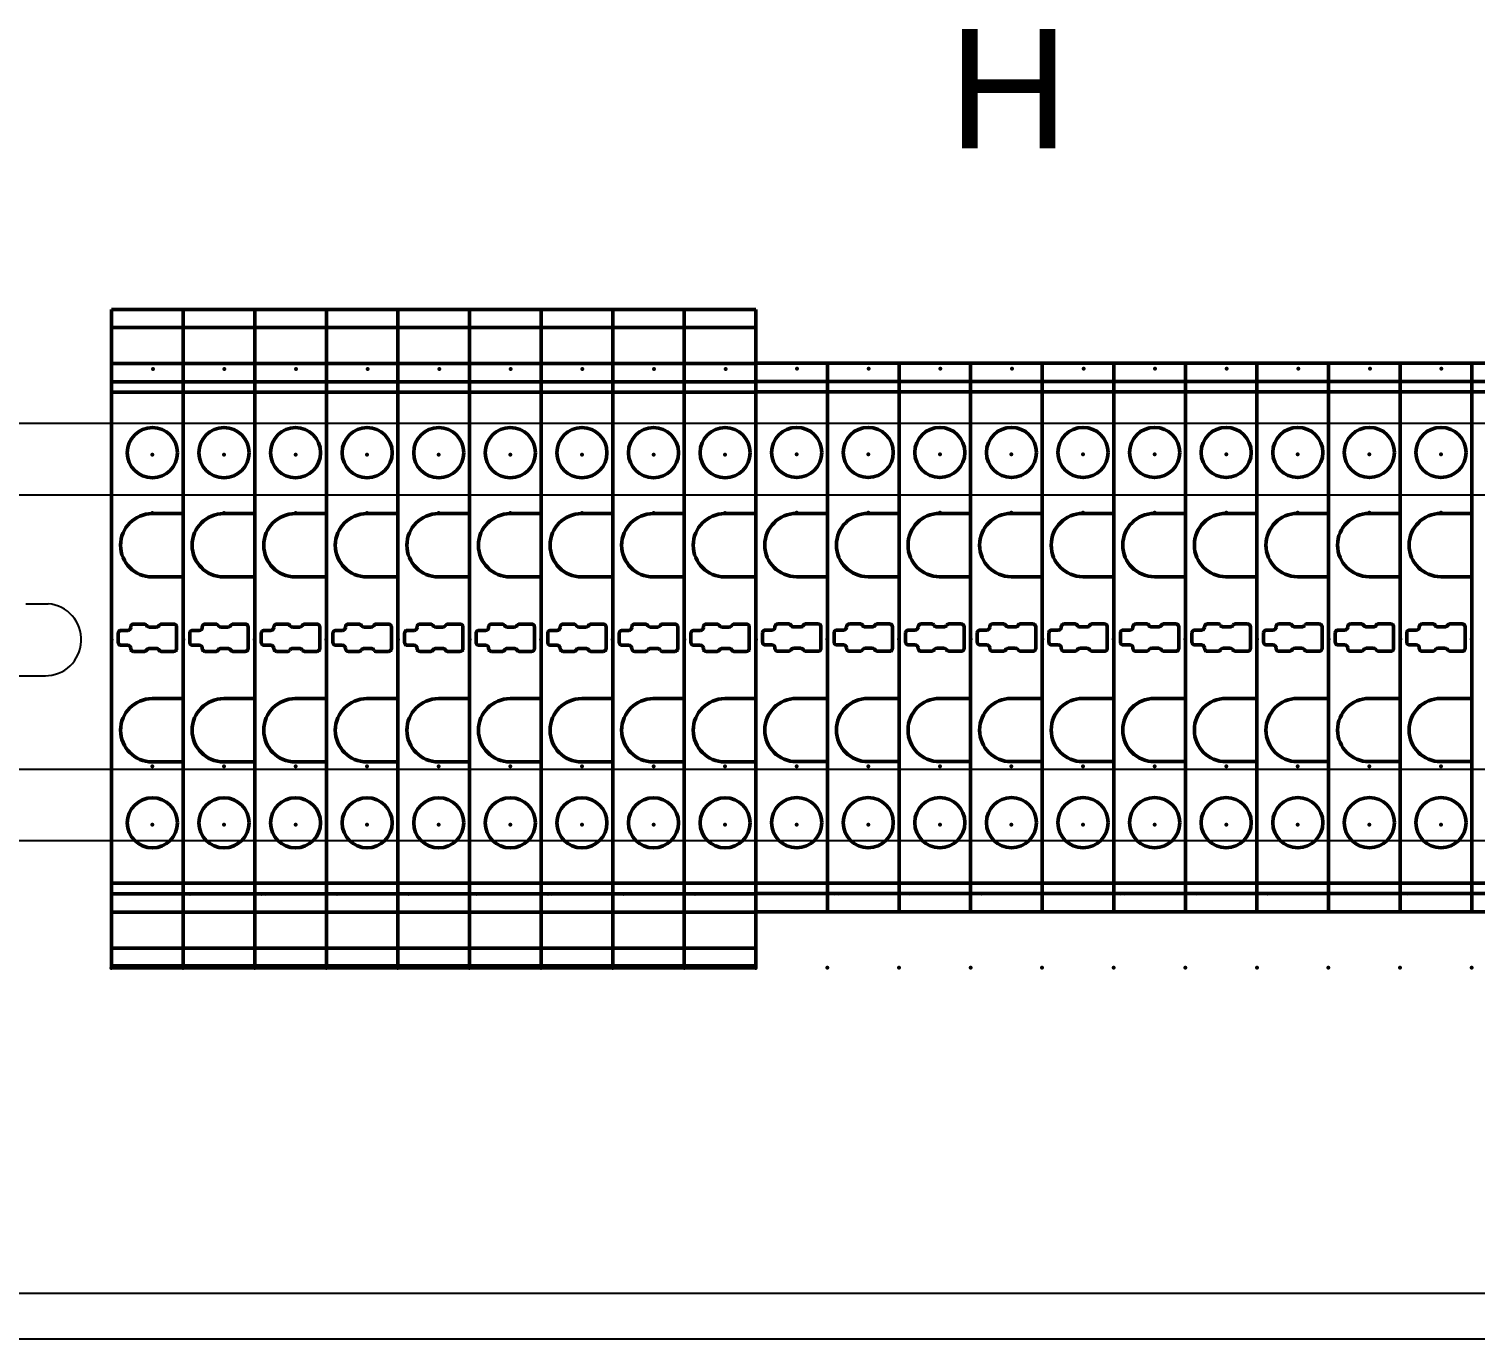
# Model space of a CAD drawing. Header units: millimetres. Extents: x -72 to 2978, y -1067 to 2817.
# Drawn here: x 50.2 to 171.4, y 2415.7 to 2525.5 of the extents above; entities that cross this region are included whole.
import ezdxf

# ---------------------------------------------------------------- set-up
doc = ezdxf.new("R2010")
doc.units = ezdxf.units.MM
doc.linetypes.add('Dashed', pattern=[2, 1, -1])
for name, color, linetype, lineweight in [('2d ConnectionPoints', 7, 'Continuous', 50), ('AM_0', 7, 'Continuous', 50), ('AM_4', 3, 'Continuous', 25), ('AM_9', 6, 'Dashed', 25)]:
    doc.layers.add(name, color=color, linetype=linetype, lineweight=lineweight)
doc.styles.get("Standard").update_dxf_attribs({"font": 'arial.ttf'})

msp = doc.modelspace()

# ---------------------------------------------------------------- linework, layer by layer
at = {"color": 6, "linetype": 'ByBlock'}
for p, q in [((45.65, 2492.45), (283.6, 2492.45)), ((45.65, 2486.45), (283.64, 2486.45)), ((49.92, 2477.32), (51.79, 2477.32)), ((48.53, 2471.29), (51.58, 2471.29)), ((45.65, 2463.45), (283.64, 2463.45)), ((283.64, 2457.45), (45.65, 2457.45))]:
    msp.add_line(p, q, dxfattribs=at)
at = {"color": 30, "true_color": 0xf8991e}
msp.add_line((285.35, 2419.51), (-2.08, 2419.51), dxfattribs=at)
msp.add_line((292.63, 2415.7), (-16.36, 2415.7))
at = {"color": 6, "linetype": 'ByBlock'}
msp.add_arc((51.55, 2474.31), 3.02, 269.4277, 85.4019, dxfattribs=at)
at = {"layer": '2d ConnectionPoints'}
for p in [(60.57, 2497), (60.57, 2497), (66.57, 2497), (66.57, 2497), (72.57, 2497), (72.57, 2497), (78.57, 2497), (78.57, 2497), (90.57, 2497), (90.57, 2497), (96.57, 2497), (96.57, 2497), (102.57, 2497), (102.57, 2497), (114.57, 2497.03), (114.57, 2497.03), (120.57, 2497.03), (120.57, 2497.03), (126.57, 2497.03), (126.57, 2497.03), (132.57, 2497.03), (132.57, 2497.03), (138.57, 2497.03), (138.57, 2497.03), (144.57, 2497.03), (144.57, 2497.03), (150.57, 2497.03), (150.57, 2497.03), (156.57, 2497.03), (156.57, 2497.03), (162.57, 2497.03), (162.57, 2497.03), (168.57, 2497.03), (168.57, 2497.03), (60.53, 2489.82), (60.53, 2489.82), (66.53, 2489.82), (66.53, 2489.82), (72.53, 2489.82), (72.53, 2489.82), (78.53, 2489.82), (78.53, 2489.82), (90.53, 2489.82), (90.53, 2489.82), (96.53, 2489.82), (96.53, 2489.82), (102.53, 2489.82), (102.53, 2489.82), (114.53, 2489.84), (114.53, 2489.84), (120.53, 2489.84), (120.53, 2489.84), (126.53, 2489.84), (126.53, 2489.84), (132.53, 2489.84), (132.53, 2489.84), (138.53, 2489.84), (138.53, 2489.84), (144.53, 2489.84), (144.53, 2489.84), (150.53, 2489.84), (150.53, 2489.84), (156.53, 2489.84), (156.53, 2489.84), (162.53, 2489.84), (162.53, 2489.84), (168.53, 2489.84), (168.53, 2489.84), (60.53, 2484.93), (66.53, 2484.93), (72.53, 2484.93), (78.53, 2484.93), (90.53, 2484.93), (96.53, 2484.93), (102.53, 2484.93), (114.53, 2484.95), (120.53, 2484.95), (126.53, 2484.95), (132.53, 2484.95), (138.53, 2484.95), (144.53, 2484.95), (150.53, 2484.95), (156.53, 2484.95), (162.53, 2484.95), (168.53, 2484.95), (57.11, 2474.31), (57.11, 2474.31), (63.11, 2474.33), (63.11, 2474.33), (63.11, 2474.31), (63.11, 2474.31), (69.11, 2474.33), (69.11, 2474.33), (69.11, 2474.31), (69.11, 2474.31), (75.11, 2474.33), (75.11, 2474.33), (75.11, 2474.31), (75.11, 2474.31), (87.11, 2474.31), (87.11, 2474.31), (93.11, 2474.33), (93.11, 2474.33), (93.11, 2474.31), (93.11, 2474.31), (93.11, 2474.31), (93.11, 2474.31), (99.11, 2474.33), (99.11, 2474.33), (99.11, 2474.31), (99.11, 2474.31), (99.11, 2474.31), (99.11, 2474.31), (111.11, 2474.33), (111.11, 2474.33), (117.11, 2474.36), (117.11, 2474.36), (117.11, 2474.33), (117.11, 2474.33), (123.11, 2474.36), (123.11, 2474.36), (123.11, 2474.33), (123.11, 2474.33), (129.11, 2474.36), (129.11, 2474.36), (129.11, 2474.33), (129.11, 2474.33), (135.11, 2474.36), (135.11, 2474.36), (135.11, 2474.33), (135.11, 2474.33), (141.11, 2474.36), (141.11, 2474.36), (141.11, 2474.33), (141.11, 2474.33), (147.11, 2474.36), (147.11, 2474.36), (147.11, 2474.33), (147.11, 2474.33), (153.11, 2474.36), (153.11, 2474.36), (153.11, 2474.33), (153.11, 2474.33), (159.11, 2474.36), (159.11, 2474.36), (159.11, 2474.33), (159.11, 2474.33), (165.11, 2474.36), (165.11, 2474.36), (165.11, 2474.33), (165.11, 2474.33), (171.11, 2474.36), (171.11, 2474.36), (171.11, 2474.33), (171.11, 2474.33), (60.53, 2463.69), (66.53, 2463.69), (72.53, 2463.69), (78.53, 2463.69), (90.53, 2463.69), (96.53, 2463.69), (102.53, 2463.69), (114.53, 2463.71), (120.53, 2463.71), (126.53, 2463.71), (132.53, 2463.71), (138.53, 2463.71), (144.53, 2463.71), (150.53, 2463.71), (156.53, 2463.71), (162.53, 2463.71), (168.53, 2463.71), (60.53, 2458.8), (60.53, 2458.8), (66.53, 2458.8), (66.53, 2458.8), (72.53, 2458.8), (72.53, 2458.8), (78.53, 2458.8), (78.53, 2458.8), (90.53, 2458.8), (90.53, 2458.8), (96.53, 2458.8), (96.53, 2458.8), (102.53, 2458.8), (102.53, 2458.8), (114.53, 2458.82), (114.53, 2458.82), (120.53, 2458.82), (120.53, 2458.82), (126.53, 2458.82), (126.53, 2458.82), (132.53, 2458.82), (132.53, 2458.82), (138.53, 2458.82), (138.53, 2458.82), (144.53, 2458.82), (144.53, 2458.82), (150.53, 2458.82), (150.53, 2458.82), (156.53, 2458.82), (156.53, 2458.82), (162.53, 2458.82), (162.53, 2458.82), (168.53, 2458.82), (168.53, 2458.82), (57.1, 2446.81), (63.1, 2446.81), (69.1, 2446.81), (75.1, 2446.81), (87.1, 2446.81), (93.1, 2446.81), (93.1, 2446.81), (99.1, 2446.81), (99.1, 2446.81), (111.1, 2446.83), (117.1, 2446.83), (123.1, 2446.83), (129.1, 2446.83), (135.1, 2446.83), (141.1, 2446.83), (147.1, 2446.83), (153.1, 2446.83), (159.1, 2446.83), (165.1, 2446.83), (171.1, 2446.83)]:
    msp.add_point(p, dxfattribs=at)
at = {"layer": '2d ConnectionPoints', "color": 3}
for p in [(84.57, 2497), (84.57, 2497), (108.57, 2497), (108.57, 2497), (84.53, 2489.82), (84.53, 2489.82), (108.53, 2489.82), (108.53, 2489.82), (84.53, 2484.93), (108.53, 2484.93), (81.11, 2474.33), (81.11, 2474.33), (81.11, 2474.33), (81.11, 2474.33), (81.11, 2474.31), (81.11, 2474.31), (87.11, 2474.33), (87.11, 2474.33), (105.11, 2474.33), (105.11, 2474.33), (105.11, 2474.31), (105.11, 2474.31), (105.11, 2474.31), (105.11, 2474.31), (111.11, 2474.33), (111.11, 2474.33), (111.11, 2474.31), (111.11, 2474.31), (84.53, 2463.69), (108.53, 2463.69), (84.53, 2458.8), (84.53, 2458.8), (108.53, 2458.8), (108.53, 2458.8), (81.1, 2446.81), (105.1, 2446.81), (105.1, 2446.81), (111.1, 2446.81)]:
    msp.add_point(p, dxfattribs=at)
at = {"layer": 'AM_0'}
for p, q in [((57.11, 2501.97), (63.11, 2501.97)), ((57.11, 2501.97), (57.11, 2446.81)), ((63.11, 2501.97), (63.11, 2446.81)), ((63.11, 2501.97), (69.11, 2501.97)), ((63.11, 2501.97), (63.11, 2446.81)), ((69.11, 2501.97), (69.11, 2446.81)), ((69.11, 2501.97), (75.11, 2501.97)), ((69.11, 2501.97), (69.11, 2446.81)), ((75.11, 2501.97), (75.11, 2446.81)), ((75.11, 2501.97), (81.11, 2501.97)), ((75.11, 2501.97), (75.11, 2446.81)), ((87.11, 2501.97), (93.11, 2501.97)), ((87.11, 2501.97), (87.11, 2446.81)), ((93.11, 2501.97), (93.11, 2446.81)), ((93.11, 2501.97), (93.11, 2446.81)), ((93.11, 2501.97), (99.11, 2501.97)), ((93.11, 2501.97), (93.11, 2446.81)), ((99.11, 2501.97), (99.11, 2446.81)), ((99.11, 2501.97), (99.11, 2446.81)), ((99.11, 2501.97), (105.11, 2501.97)), ((99.11, 2501.97), (99.11, 2446.81)), ((63.11, 2500.47), (57.11, 2500.47)), ((69.11, 2500.47), (63.11, 2500.47)), ((75.11, 2500.47), (69.11, 2500.47)), ((81.11, 2500.47), (75.11, 2500.47)), ((93.11, 2500.47), (87.11, 2500.47)), ((99.11, 2500.47), (93.11, 2500.47)), ((105.11, 2500.47), (99.11, 2500.47)), ((63.11, 2497.46), (57.11, 2497.46)), ((69.11, 2497.46), (63.11, 2497.46)), ((75.11, 2497.46), (69.11, 2497.46)), ((81.11, 2497.46), (75.11, 2497.46)), ((93.11, 2497.46), (87.11, 2497.46)), ((99.11, 2497.46), (93.11, 2497.46)), ((105.11, 2497.46), (99.11, 2497.46)), ((117.11, 2497.49), (111.11, 2497.49)), ((111.11, 2497.49), (111.11, 2451.5)), ((117.11, 2497.49), (117.11, 2451.5)), ((123.11, 2497.49), (117.11, 2497.49)), ((117.11, 2497.49), (117.11, 2451.5)), ((123.11, 2497.49), (123.11, 2451.5)), ((129.11, 2497.49), (123.11, 2497.49)), ((123.11, 2497.49), (123.11, 2451.5)), ((129.11, 2497.49), (129.11, 2451.5)), ((135.11, 2497.49), (129.11, 2497.49)), ((129.11, 2497.49), (129.11, 2451.5)), ((135.11, 2497.49), (135.11, 2451.5)), ((141.11, 2497.49), (135.11, 2497.49)), ((135.11, 2497.49), (135.11, 2451.5)), ((141.11, 2497.49), (141.11, 2451.5)), ((147.11, 2497.49), (141.11, 2497.49)), ((141.11, 2497.49), (141.11, 2451.5)), ((147.11, 2497.49), (147.11, 2451.5)), ((153.11, 2497.49), (147.11, 2497.49)), ((147.11, 2497.49), (147.11, 2451.5)), ((153.11, 2497.49), (153.11, 2451.5)), ((159.11, 2497.49), (153.11, 2497.49)), ((153.11, 2497.49), (153.11, 2451.5)), ((159.11, 2497.49), (159.11, 2451.5)), ((165.11, 2497.49), (159.11, 2497.49)), ((159.11, 2497.49), (159.11, 2451.5)), ((165.11, 2497.49), (165.11, 2451.5)), ((171.11, 2497.49), (165.11, 2497.49)), ((165.11, 2497.49), (165.11, 2451.5)), ((171.11, 2497.49), (171.11, 2451.5)), ((177.11, 2497.49), (171.11, 2497.49)), ((171.11, 2497.49), (171.11, 2451.5)), ((63.11, 2495.92), (57.11, 2495.92)), ((69.11, 2495.92), (63.11, 2495.92)), ((75.11, 2495.92), (69.11, 2495.92)), ((81.11, 2495.92), (75.11, 2495.92)), ((93.11, 2495.92), (87.11, 2495.92)), ((99.11, 2495.92), (93.11, 2495.92)), ((105.11, 2495.92), (99.11, 2495.92)), ((117.11, 2495.95), (111.11, 2495.95)), ((123.11, 2495.95), (117.11, 2495.95)), ((129.11, 2495.95), (123.11, 2495.95)), ((135.11, 2495.95), (129.11, 2495.95)), ((141.11, 2495.95), (135.11, 2495.95)), ((147.11, 2495.95), (141.11, 2495.95)), ((153.11, 2495.95), (147.11, 2495.95)), ((159.11, 2495.95), (153.11, 2495.95)), ((165.11, 2495.95), (159.11, 2495.95)), ((171.11, 2495.95), (165.11, 2495.95)), ((177.11, 2495.95), (171.11, 2495.95)), ((63.11, 2495.04), (57.11, 2495.04)), ((69.11, 2495.04), (63.11, 2495.04)), ((75.11, 2495.04), (69.11, 2495.04)), ((81.11, 2495.04), (75.11, 2495.04)), ((93.11, 2495.04), (87.11, 2495.04)), ((99.11, 2495.04), (93.11, 2495.04)), ((105.11, 2495.04), (99.11, 2495.04)), ((117.11, 2495.07), (111.11, 2495.07)), ((123.11, 2495.07), (117.11, 2495.07)), ((129.11, 2495.07), (123.11, 2495.07)), ((135.11, 2495.07), (129.11, 2495.07)), ((141.11, 2495.07), (135.11, 2495.07)), ((147.11, 2495.07), (141.11, 2495.07)), ((153.11, 2495.07), (147.11, 2495.07)), ((159.11, 2495.07), (153.11, 2495.07)), ((165.11, 2495.07), (159.11, 2495.07)), ((171.11, 2495.07), (165.11, 2495.07)), ((177.11, 2495.07), (171.11, 2495.07)), ((63.11, 2484.87), (60.51, 2484.87)), ((69.11, 2484.87), (66.51, 2484.87)), ((75.11, 2484.87), (72.51, 2484.87)), ((81.11, 2484.87), (78.51, 2484.87)), ((93.11, 2484.87), (90.51, 2484.87)), ((99.11, 2484.87), (96.51, 2484.87)), ((105.11, 2484.87), (102.51, 2484.87)), ((117.11, 2484.89), (114.51, 2484.89)), ((123.11, 2484.89), (120.51, 2484.89)), ((129.11, 2484.89), (126.51, 2484.89)), ((135.11, 2484.89), (132.51, 2484.89)), ((141.11, 2484.89), (138.51, 2484.89)), ((147.11, 2484.89), (144.51, 2484.89)), ((153.11, 2484.89), (150.51, 2484.89)), ((159.11, 2484.89), (156.51, 2484.89)), ((165.11, 2484.89), (162.51, 2484.89)), ((171.11, 2484.89), (168.51, 2484.89)), ((63.11, 2479.57), (60.51, 2479.57)), ((69.11, 2479.57), (66.51, 2479.57)), ((75.11, 2479.57), (72.51, 2479.57)), ((81.11, 2479.57), (78.51, 2479.57)), ((93.11, 2479.57), (90.51, 2479.57)), ((99.11, 2479.57), (96.51, 2479.57)), ((105.11, 2479.57), (102.51, 2479.57)), ((117.11, 2479.59), (114.51, 2479.59)), ((123.11, 2479.59), (120.51, 2479.59)), ((129.11, 2479.59), (126.51, 2479.59)), ((135.11, 2479.59), (132.51, 2479.59)), ((141.11, 2479.59), (138.51, 2479.59)), ((147.11, 2479.59), (144.51, 2479.59)), ((153.11, 2479.59), (150.51, 2479.59)), ((159.11, 2479.59), (156.51, 2479.59)), ((165.11, 2479.59), (162.51, 2479.59)), ((171.11, 2479.59), (168.51, 2479.59)), ((58.46, 2475.09), (57.91, 2475.09)), ((58.71, 2475.37), (58.71, 2475.34)), ((59.83, 2475.62), (58.96, 2475.62)), ((60.88, 2475.37), (60.26, 2475.37)), ((62.31, 2475.62), (61.31, 2475.62)), ((62.56, 2473.57), (62.56, 2475.37)), ((64.46, 2475.09), (63.91, 2475.09)), ((64.71, 2475.37), (64.71, 2475.34)), ((65.83, 2475.62), (64.96, 2475.62)), ((66.88, 2475.37), (66.26, 2475.37)), ((68.31, 2475.62), (67.31, 2475.62)), ((68.56, 2473.57), (68.56, 2475.37)), ((70.46, 2475.09), (69.91, 2475.09)), ((70.71, 2475.37), (70.71, 2475.34)), ((71.83, 2475.62), (70.96, 2475.62)), ((72.88, 2475.37), (72.26, 2475.37)), ((74.31, 2475.62), (73.31, 2475.62)), ((74.56, 2473.57), (74.56, 2475.37)), ((76.46, 2475.09), (75.91, 2475.09)), ((76.71, 2475.37), (76.71, 2475.34)), ((77.83, 2475.62), (76.96, 2475.62)), ((78.88, 2475.37), (78.26, 2475.37)), ((80.31, 2475.62), (79.31, 2475.62)), ((80.56, 2473.57), (80.56, 2475.37)), ((80.56, 2473.57), (80.56, 2475.37)), ((88.46, 2475.09), (87.91, 2475.09)), ((88.71, 2475.37), (88.71, 2475.34)), ((89.83, 2475.62), (88.96, 2475.62)), ((90.88, 2475.37), (90.26, 2475.37)), ((92.31, 2475.62), (91.31, 2475.62)), ((92.56, 2473.57), (92.56, 2475.37)), ((94.46, 2475.09), (93.91, 2475.09)), ((94.71, 2475.37), (94.71, 2475.34)), ((95.83, 2475.62), (94.96, 2475.62)), ((96.88, 2475.37), (96.26, 2475.37)), ((98.31, 2475.62), (97.31, 2475.62)), ((98.56, 2473.57), (98.56, 2475.37)), ((100.46, 2475.09), (99.91, 2475.09)), ((100.71, 2475.37), (100.71, 2475.34)), ((101.83, 2475.62), (100.96, 2475.62)), ((102.88, 2475.37), (102.26, 2475.37)), ((104.31, 2475.62), (103.31, 2475.62)), ((104.56, 2473.57), (104.56, 2475.37)), ((112.46, 2475.12), (111.91, 2475.12)), ((112.71, 2475.39), (112.71, 2475.37)), ((113.83, 2475.64), (112.96, 2475.64)), ((114.88, 2475.39), (114.26, 2475.39)), ((116.31, 2475.64), (115.31, 2475.64)), ((116.56, 2473.59), (116.56, 2475.39)), ((118.46, 2475.12), (117.91, 2475.12)), ((118.71, 2475.39), (118.71, 2475.37)), ((119.83, 2475.64), (118.96, 2475.64)), ((120.88, 2475.39), (120.26, 2475.39)), ((122.31, 2475.64), (121.31, 2475.64)), ((122.56, 2473.59), (122.56, 2475.39)), ((124.46, 2475.12), (123.91, 2475.12)), ((124.71, 2475.39), (124.71, 2475.37)), ((125.83, 2475.64), (124.96, 2475.64)), ((126.88, 2475.39), (126.26, 2475.39)), ((128.31, 2475.64), (127.31, 2475.64)), ((128.56, 2473.59), (128.56, 2475.39)), ((130.46, 2475.12), (129.91, 2475.12)), ((130.71, 2475.39), (130.71, 2475.37)), ((131.83, 2475.64), (130.96, 2475.64)), ((132.88, 2475.39), (132.26, 2475.39)), ((134.31, 2475.64), (133.31, 2475.64)), ((134.56, 2473.59), (134.56, 2475.39)), ((136.46, 2475.12), (135.91, 2475.12)), ((136.71, 2475.39), (136.71, 2475.37)), ((137.83, 2475.64), (136.96, 2475.64)), ((138.88, 2475.39), (138.26, 2475.39)), ((140.31, 2475.64), (139.31, 2475.64)), ((140.56, 2473.59), (140.56, 2475.39)), ((142.46, 2475.12), (141.91, 2475.12)), ((142.71, 2475.39), (142.71, 2475.37)), ((143.83, 2475.64), (142.96, 2475.64)), ((144.88, 2475.39), (144.26, 2475.39)), ((146.31, 2475.64), (145.31, 2475.64)), ((146.56, 2473.59), (146.56, 2475.39)), ((148.46, 2475.12), (147.91, 2475.12)), ((148.71, 2475.39), (148.71, 2475.37)), ((149.83, 2475.64), (148.96, 2475.64)), ((150.88, 2475.39), (150.26, 2475.39)), ((152.31, 2475.64), (151.31, 2475.64)), ((152.56, 2473.59), (152.56, 2475.39)), ((154.46, 2475.12), (153.91, 2475.12)), ((154.71, 2475.39), (154.71, 2475.37)), ((155.83, 2475.64), (154.96, 2475.64)), ((156.88, 2475.39), (156.26, 2475.39)), ((158.31, 2475.64), (157.31, 2475.64)), ((158.56, 2473.59), (158.56, 2475.39)), ((160.46, 2475.12), (159.91, 2475.12)), ((160.71, 2475.39), (160.71, 2475.37)), ((161.83, 2475.64), (160.96, 2475.64)), ((162.88, 2475.39), (162.26, 2475.39)), ((164.31, 2475.64), (163.31, 2475.64)), ((164.56, 2473.59), (164.56, 2475.39)), ((166.46, 2475.12), (165.91, 2475.12)), ((166.71, 2475.39), (166.71, 2475.37)), ((167.83, 2475.64), (166.96, 2475.64)), ((168.88, 2475.39), (168.26, 2475.39)), ((170.31, 2475.64), (169.31, 2475.64)), ((170.56, 2473.59), (170.56, 2475.39)), ((57.66, 2474.09), (57.66, 2474.84)), ((58.46, 2473.84), (57.91, 2473.84)), ((63.66, 2474.09), (63.66, 2474.84)), ((64.46, 2473.84), (63.91, 2473.84)), ((69.66, 2474.09), (69.66, 2474.84)), ((70.46, 2473.84), (69.91, 2473.84)), ((75.66, 2474.09), (75.66, 2474.84)), ((76.46, 2473.84), (75.91, 2473.84)), ((87.66, 2474.09), (87.66, 2474.84)), ((88.46, 2473.84), (87.91, 2473.84)), ((93.66, 2474.09), (93.66, 2474.84)), ((94.46, 2473.84), (93.91, 2473.84)), ((99.66, 2474.09), (99.66, 2474.84)), ((100.46, 2473.84), (99.91, 2473.84)), ((111.66, 2474.12), (111.66, 2474.87)), ((112.46, 2473.87), (111.91, 2473.87)), ((117.66, 2474.12), (117.66, 2474.87)), ((118.46, 2473.87), (117.91, 2473.87)), ((123.66, 2474.12), (123.66, 2474.87)), ((124.46, 2473.87), (123.91, 2473.87)), ((129.66, 2474.12), (129.66, 2474.87)), ((130.46, 2473.87), (129.91, 2473.87)), ((135.66, 2474.12), (135.66, 2474.87)), ((136.46, 2473.87), (135.91, 2473.87)), ((141.66, 2474.12), (141.66, 2474.87)), ((142.46, 2473.87), (141.91, 2473.87)), ((147.66, 2474.12), (147.66, 2474.87)), ((148.46, 2473.87), (147.91, 2473.87)), ((153.66, 2474.12), (153.66, 2474.87)), ((154.46, 2473.87), (153.91, 2473.87)), ((159.66, 2474.12), (159.66, 2474.87)), ((160.46, 2473.87), (159.91, 2473.87)), ((165.66, 2474.12), (165.66, 2474.87)), ((166.46, 2473.87), (165.91, 2473.87)), ((58.71, 2473.57), (58.71, 2473.59)), ((59.83, 2473.32), (58.96, 2473.32)), ((60.88, 2473.57), (60.26, 2473.57)), ((62.31, 2473.32), (61.31, 2473.32)), ((64.71, 2473.57), (64.71, 2473.59)), ((65.83, 2473.32), (64.96, 2473.32)), ((66.88, 2473.57), (66.26, 2473.57)), ((68.31, 2473.32), (67.31, 2473.32)), ((70.71, 2473.57), (70.71, 2473.59)), ((71.83, 2473.32), (70.96, 2473.32)), ((72.88, 2473.57), (72.26, 2473.57)), ((74.31, 2473.32), (73.31, 2473.32)), ((76.71, 2473.57), (76.71, 2473.59)), ((77.83, 2473.32), (76.96, 2473.32)), ((78.88, 2473.57), (78.26, 2473.57)), ((80.31, 2473.32), (79.31, 2473.32)), ((88.71, 2473.57), (88.71, 2473.59)), ((89.83, 2473.32), (88.96, 2473.32)), ((90.88, 2473.57), (90.26, 2473.57)), ((92.31, 2473.32), (91.31, 2473.32)), ((94.71, 2473.57), (94.71, 2473.59)), ((95.83, 2473.32), (94.96, 2473.32)), ((96.88, 2473.57), (96.26, 2473.57)), ((98.31, 2473.32), (97.31, 2473.32)), ((100.71, 2473.57), (100.71, 2473.59)), ((101.83, 2473.32), (100.96, 2473.32)), ((102.88, 2473.57), (102.26, 2473.57)), ((104.31, 2473.32), (103.31, 2473.32)), ((112.71, 2473.59), (112.71, 2473.62)), ((113.83, 2473.34), (112.96, 2473.34)), ((114.88, 2473.59), (114.26, 2473.59)), ((116.31, 2473.34), (115.31, 2473.34)), ((118.71, 2473.59), (118.71, 2473.62)), ((119.83, 2473.34), (118.96, 2473.34)), ((120.88, 2473.59), (120.26, 2473.59)), ((122.31, 2473.34), (121.31, 2473.34)), ((124.71, 2473.59), (124.71, 2473.62)), ((125.83, 2473.34), (124.96, 2473.34)), ((126.88, 2473.59), (126.26, 2473.59)), ((128.31, 2473.34), (127.31, 2473.34)), ((130.71, 2473.59), (130.71, 2473.62)), ((131.83, 2473.34), (130.96, 2473.34)), ((132.88, 2473.59), (132.26, 2473.59)), ((134.31, 2473.34), (133.31, 2473.34)), ((136.71, 2473.59), (136.71, 2473.62)), ((137.83, 2473.34), (136.96, 2473.34)), ((138.88, 2473.59), (138.26, 2473.59)), ((140.31, 2473.34), (139.31, 2473.34)), ((142.71, 2473.59), (142.71, 2473.62)), ((143.83, 2473.34), (142.96, 2473.34)), ((144.88, 2473.59), (144.26, 2473.59)), ((146.31, 2473.34), (145.31, 2473.34)), ((148.71, 2473.59), (148.71, 2473.62)), ((149.83, 2473.34), (148.96, 2473.34)), ((150.88, 2473.59), (150.26, 2473.59)), ((152.31, 2473.34), (151.31, 2473.34)), ((154.71, 2473.59), (154.71, 2473.62)), ((155.83, 2473.34), (154.96, 2473.34)), ((156.88, 2473.59), (156.26, 2473.59)), ((158.31, 2473.34), (157.31, 2473.34)), ((160.71, 2473.59), (160.71, 2473.62)), ((161.83, 2473.34), (160.96, 2473.34)), ((162.88, 2473.59), (162.26, 2473.59)), ((164.31, 2473.34), (163.31, 2473.34)), ((166.71, 2473.59), (166.71, 2473.62)), ((167.83, 2473.34), (166.96, 2473.34)), ((168.88, 2473.59), (168.26, 2473.59)), ((170.31, 2473.34), (169.31, 2473.34)), ((63.11, 2469.37), (60.51, 2469.37)), ((69.11, 2469.37), (66.51, 2469.37)), ((75.11, 2469.37), (72.51, 2469.37)), ((81.11, 2469.37), (78.51, 2469.37)), ((93.11, 2469.37), (90.51, 2469.37)), ((99.11, 2469.37), (96.51, 2469.37)), ((105.11, 2469.37), (102.51, 2469.37)), ((117.11, 2469.39), (114.51, 2469.39)), ((123.11, 2469.39), (120.51, 2469.39)), ((129.11, 2469.39), (126.51, 2469.39)), ((135.11, 2469.39), (132.51, 2469.39)), ((141.11, 2469.39), (138.51, 2469.39)), ((147.11, 2469.39), (144.51, 2469.39)), ((153.11, 2469.39), (150.51, 2469.39)), ((159.11, 2469.39), (156.51, 2469.39)), ((165.11, 2469.39), (162.51, 2469.39)), ((171.11, 2469.39), (168.51, 2469.39)), ((63.11, 2464.07), (60.51, 2464.07)), ((69.11, 2464.07), (66.51, 2464.07)), ((75.11, 2464.07), (72.51, 2464.07)), ((81.11, 2464.07), (78.51, 2464.07)), ((93.11, 2464.07), (90.51, 2464.07)), ((99.11, 2464.07), (96.51, 2464.07)), ((105.11, 2464.07), (102.51, 2464.07)), ((117.11, 2464.09), (114.51, 2464.09)), ((123.11, 2464.09), (120.51, 2464.09)), ((129.11, 2464.09), (126.51, 2464.09)), ((135.11, 2464.09), (132.51, 2464.09)), ((141.11, 2464.09), (138.51, 2464.09)), ((147.11, 2464.09), (144.51, 2464.09)), ((153.11, 2464.09), (150.51, 2464.09)), ((159.11, 2464.09), (156.51, 2464.09)), ((165.11, 2464.09), (162.51, 2464.09)), ((171.11, 2464.09), (168.51, 2464.09)), ((57.11, 2453.9), (63.11, 2453.9)), ((63.11, 2453.9), (69.11, 2453.9)), ((69.11, 2453.9), (75.11, 2453.9)), ((75.11, 2453.9), (81.11, 2453.9)), ((87.11, 2453.9), (93.11, 2453.9)), ((93.11, 2453.9), (99.11, 2453.9)), ((99.11, 2453.9), (105.11, 2453.9)), ((111.11, 2453.92), (117.11, 2453.92)), ((117.11, 2453.92), (123.11, 2453.92)), ((123.11, 2453.92), (129.11, 2453.92)), ((129.11, 2453.92), (135.11, 2453.92)), ((135.11, 2453.92), (141.11, 2453.92)), ((141.11, 2453.92), (147.11, 2453.92)), ((147.11, 2453.92), (153.11, 2453.92)), ((153.11, 2453.92), (159.11, 2453.92)), ((159.11, 2453.92), (165.11, 2453.92)), ((165.11, 2453.92), (171.11, 2453.92)), ((171.11, 2453.92), (177.11, 2453.92)), ((57.11, 2453.01), (63.11, 2453.01)), ((63.11, 2453.01), (69.11, 2453.01)), ((69.11, 2453.01), (75.11, 2453.01)), ((75.11, 2453.01), (81.11, 2453.01)), ((87.11, 2453.01), (93.11, 2453.01)), ((93.11, 2453.01), (99.11, 2453.01)), ((99.11, 2453.01), (105.11, 2453.01)), ((111.11, 2453.04), (117.11, 2453.04)), ((117.11, 2453.04), (123.11, 2453.04)), ((123.11, 2453.04), (129.11, 2453.04)), ((129.11, 2453.04), (135.11, 2453.04)), ((135.11, 2453.04), (141.11, 2453.04)), ((141.11, 2453.04), (147.11, 2453.04)), ((147.11, 2453.04), (153.11, 2453.04)), ((153.11, 2453.04), (159.11, 2453.04)), ((159.11, 2453.04), (165.11, 2453.04)), ((165.11, 2453.04), (171.11, 2453.04)), ((171.11, 2453.04), (177.11, 2453.04)), ((57.11, 2451.48), (63.11, 2451.48)), ((63.11, 2451.48), (69.11, 2451.48)), ((69.11, 2451.48), (75.11, 2451.48)), ((75.11, 2451.48), (81.11, 2451.48)), ((87.11, 2451.48), (93.11, 2451.48)), ((93.11, 2451.48), (99.11, 2451.48)), ((99.11, 2451.48), (105.11, 2451.48)), ((111.11, 2451.5), (117.11, 2451.5)), ((117.11, 2451.5), (123.11, 2451.5)), ((123.11, 2451.5), (129.11, 2451.5)), ((129.11, 2451.5), (135.11, 2451.5)), ((135.11, 2451.5), (141.11, 2451.5)), ((141.11, 2451.5), (147.11, 2451.5)), ((147.11, 2451.5), (153.11, 2451.5)), ((153.11, 2451.5), (159.11, 2451.5)), ((159.11, 2451.5), (165.11, 2451.5)), ((165.11, 2451.5), (171.11, 2451.5)), ((171.11, 2451.5), (177.11, 2451.5)), ((57.11, 2448.46), (63.11, 2448.46)), ((63.11, 2448.46), (69.11, 2448.46)), ((69.11, 2448.46), (75.11, 2448.46)), ((75.11, 2448.46), (81.11, 2448.46)), ((87.11, 2448.46), (93.11, 2448.46)), ((93.11, 2448.46), (99.11, 2448.46)), ((99.11, 2448.46), (105.11, 2448.46)), ((57.11, 2446.97), (63.11, 2446.97)), ((57.11, 2446.81), (63.11, 2446.81)), ((63.11, 2446.97), (69.11, 2446.97)), ((63.11, 2446.81), (69.11, 2446.81)), ((69.11, 2446.97), (75.11, 2446.97)), ((69.11, 2446.81), (75.11, 2446.81)), ((75.11, 2446.97), (81.11, 2446.97)), ((75.11, 2446.81), (81.11, 2446.81)), ((87.11, 2446.97), (93.11, 2446.97)), ((87.11, 2446.81), (93.11, 2446.81)), ((93.11, 2446.97), (99.11, 2446.97)), ((93.11, 2446.81), (99.11, 2446.81)), ((99.11, 2446.97), (105.11, 2446.97)), ((99.11, 2446.81), (105.11, 2446.81))]:
    msp.add_line(p, q, dxfattribs=at)
at = {"layer": 'AM_0', "color": 3}
for p, q in [((81.11, 2501.97), (81.11, 2446.81)), ((81.11, 2501.97), (81.11, 2446.81)), ((81.11, 2501.97), (87.11, 2501.97)), ((81.11, 2501.97), (81.11, 2446.81)), ((87.11, 2501.97), (87.11, 2446.81)), ((105.11, 2501.97), (105.11, 2446.81)), ((105.11, 2501.97), (105.11, 2446.81)), ((105.11, 2501.97), (111.11, 2501.97)), ((105.11, 2501.97), (105.11, 2446.81)), ((111.11, 2501.97), (111.11, 2446.81)), ((111.11, 2501.97), (111.11, 2446.81)), ((87.11, 2500.47), (81.11, 2500.47)), ((111.11, 2500.47), (105.11, 2500.47)), ((87.11, 2497.46), (81.11, 2497.46)), ((111.11, 2497.46), (105.11, 2497.46)), ((87.11, 2495.92), (81.11, 2495.92)), ((111.11, 2495.92), (105.11, 2495.92)), ((87.11, 2495.04), (81.11, 2495.04)), ((111.11, 2495.04), (105.11, 2495.04)), ((87.11, 2484.87), (84.51, 2484.87)), ((111.11, 2484.87), (108.51, 2484.87)), ((87.11, 2479.57), (84.51, 2479.57)), ((111.11, 2479.57), (108.51, 2479.57)), ((82.46, 2475.09), (81.91, 2475.09)), ((82.71, 2475.37), (82.71, 2475.34)), ((83.83, 2475.62), (82.96, 2475.62)), ((84.88, 2475.37), (84.26, 2475.37)), ((86.31, 2475.62), (85.31, 2475.62)), ((86.56, 2473.57), (86.56, 2475.37)), ((106.46, 2475.09), (105.91, 2475.09)), ((106.71, 2475.37), (106.71, 2475.34)), ((107.83, 2475.62), (106.96, 2475.62)), ((108.88, 2475.37), (108.26, 2475.37)), ((110.31, 2475.62), (109.31, 2475.62)), ((110.56, 2473.57), (110.56, 2475.37)), ((81.66, 2474.09), (81.66, 2474.84)), ((82.46, 2473.84), (81.91, 2473.84)), ((105.66, 2474.09), (105.66, 2474.84)), ((106.46, 2473.84), (105.91, 2473.84)), ((82.71, 2473.57), (82.71, 2473.59)), ((83.83, 2473.32), (82.96, 2473.32)), ((84.88, 2473.57), (84.26, 2473.57)), ((86.31, 2473.32), (85.31, 2473.32)), ((106.71, 2473.57), (106.71, 2473.59)), ((107.83, 2473.32), (106.96, 2473.32)), ((108.88, 2473.57), (108.26, 2473.57)), ((110.31, 2473.32), (109.31, 2473.32)), ((87.11, 2469.37), (84.51, 2469.37)), ((111.11, 2469.37), (108.51, 2469.37)), ((87.11, 2464.07), (84.51, 2464.07)), ((111.11, 2464.07), (108.51, 2464.07)), ((81.11, 2453.9), (87.11, 2453.9)), ((105.11, 2453.9), (111.11, 2453.9)), ((81.11, 2453.01), (87.11, 2453.01)), ((105.11, 2453.01), (111.11, 2453.01)), ((81.11, 2451.48), (87.11, 2451.48)), ((105.11, 2451.48), (111.11, 2451.48)), ((81.11, 2448.46), (87.11, 2448.46)), ((105.11, 2448.46), (111.11, 2448.46)), ((81.11, 2446.97), (87.11, 2446.97)), ((81.11, 2446.81), (87.11, 2446.81)), ((105.11, 2446.97), (111.11, 2446.97)), ((105.11, 2446.81), (111.11, 2446.81))]:
    msp.add_line(p, q, dxfattribs=at)
at = {"layer": 'AM_0'}
for centre in [(60.53, 2489.98), (66.53, 2489.98), (72.53, 2489.98), (78.53, 2489.98), (90.53, 2489.98), (96.53, 2489.98), (102.53, 2489.98), (114.53, 2490), (120.53, 2490), (126.53, 2490), (132.53, 2490), (138.53, 2490), (144.53, 2490), (150.53, 2490), (156.53, 2490), (162.53, 2490), (168.53, 2490), (60.53, 2458.96), (66.53, 2458.96), (72.53, 2458.96), (78.53, 2458.96), (90.53, 2458.96), (96.53, 2458.96), (102.53, 2458.96), (114.53, 2458.98), (120.53, 2458.98), (126.53, 2458.98), (132.53, 2458.98), (138.53, 2458.98), (144.53, 2458.98), (150.53, 2458.98), (156.53, 2458.98), (162.53, 2458.98), (168.53, 2458.98)]:
    msp.add_circle(centre, 2.1, dxfattribs=at)
at = {"layer": 'AM_0', "color": 3}
for centre in [(84.53, 2489.98), (108.53, 2489.98), (84.53, 2458.96), (108.53, 2458.96)]:
    msp.add_circle(centre, 2.1, dxfattribs=at)
at = {"layer": 'AM_0'}
for centre, radius, start, end in [((60.51, 2482.22), 2.65, 90, 270), ((66.51, 2482.22), 2.65, 90, 270), ((72.51, 2482.22), 2.65, 90, 270), ((78.51, 2482.22), 2.65, 90, 270), ((90.51, 2482.22), 2.65, 90, 270), ((96.51, 2482.22), 2.65, 90, 270), ((102.51, 2482.22), 2.65, 90, 270), ((114.51, 2482.24), 2.65, 90, 270), ((120.51, 2482.24), 2.65, 90, 270), ((126.51, 2482.24), 2.65, 90, 270), ((132.51, 2482.24), 2.65, 90, 270), ((138.51, 2482.24), 2.65, 90, 270), ((144.51, 2482.24), 2.65, 90, 270), ((150.51, 2482.24), 2.65, 90, 270), ((156.51, 2482.24), 2.65, 90, 270), ((162.51, 2482.24), 2.65, 90, 270), ((168.51, 2482.24), 2.65, 90, 270), ((57.91, 2474.84), 0.25, 90, 180), ((58.46, 2475.34), 0.25, 270, 0), ((58.96, 2475.37), 0.25, 90, 180), ((59.83, 2475.37), 0.25, 30, 90), ((60.26, 2475.62), 0.25, 210, 270), ((60.88, 2475.62), 0.25, 270, 330), ((61.31, 2475.37), 0.25, 90, 150), ((62.31, 2475.37), 0.25, 0, 90), ((63.91, 2474.84), 0.25, 90, 180), ((64.46, 2475.34), 0.25, 270, 0), ((64.96, 2475.37), 0.25, 90, 180), ((65.83, 2475.37), 0.25, 30, 90), ((66.26, 2475.62), 0.25, 210, 270), ((66.88, 2475.62), 0.25, 270, 330), ((67.31, 2475.37), 0.25, 90, 150), ((68.31, 2475.37), 0.25, 0, 90), ((69.91, 2474.84), 0.25, 90, 180), ((70.46, 2475.34), 0.25, 270, 0), ((70.96, 2475.37), 0.25, 90, 180), ((71.83, 2475.37), 0.25, 30, 90), ((72.26, 2475.62), 0.25, 210, 270), ((72.88, 2475.62), 0.25, 270, 330), ((73.31, 2475.37), 0.25, 90, 150), ((74.31, 2475.37), 0.25, 0, 90), ((75.91, 2474.84), 0.25, 90, 180), ((76.46, 2475.34), 0.25, 270, 0), ((76.96, 2475.37), 0.25, 90, 180), ((77.83, 2475.37), 0.25, 30, 90), ((78.26, 2475.62), 0.25, 210, 270), ((78.88, 2475.62), 0.25, 270, 330), ((79.31, 2475.37), 0.25, 90, 150), ((80.31, 2475.37), 0.25, 0, 90), ((87.91, 2474.84), 0.25, 90, 180), ((88.46, 2475.34), 0.25, 270, 0), ((88.96, 2475.37), 0.25, 90, 180), ((89.83, 2475.37), 0.25, 30, 90), ((90.26, 2475.62), 0.25, 210, 270), ((90.88, 2475.62), 0.25, 270, 330), ((91.31, 2475.37), 0.25, 90, 150), ((92.31, 2475.37), 0.25, 0, 90), ((93.91, 2474.84), 0.25, 90, 180), ((94.46, 2475.34), 0.25, 270, 0), ((94.96, 2475.37), 0.25, 90, 180), ((95.83, 2475.37), 0.25, 30, 90), ((96.26, 2475.62), 0.25, 210, 270), ((96.88, 2475.62), 0.25, 270, 330), ((97.31, 2475.37), 0.25, 90, 150), ((98.31, 2475.37), 0.25, 0, 90), ((99.91, 2474.84), 0.25, 90, 180), ((100.46, 2475.34), 0.25, 270, 0), ((100.96, 2475.37), 0.25, 90, 180), ((101.83, 2475.37), 0.25, 30, 90), ((102.26, 2475.62), 0.25, 210, 270), ((102.88, 2475.62), 0.25, 270, 330), ((103.31, 2475.37), 0.25, 90, 150), ((104.31, 2475.37), 0.25, 0, 90), ((111.91, 2474.87), 0.25, 90, 180), ((112.46, 2475.37), 0.25, 270, 0), ((112.96, 2475.39), 0.25, 90, 180), ((113.83, 2475.39), 0.25, 30, 90), ((114.26, 2475.64), 0.25, 210, 270), ((114.88, 2475.64), 0.25, 270, 330), ((115.31, 2475.39), 0.25, 90, 150), ((116.31, 2475.39), 0.25, 0, 90), ((117.91, 2474.87), 0.25, 90, 180), ((118.46, 2475.37), 0.25, 270, 0), ((118.96, 2475.39), 0.25, 90, 180), ((119.83, 2475.39), 0.25, 30, 90), ((120.26, 2475.64), 0.25, 210, 270), ((120.88, 2475.64), 0.25, 270, 330), ((121.31, 2475.39), 0.25, 90, 150), ((122.31, 2475.39), 0.25, 0, 90), ((123.91, 2474.87), 0.25, 90, 180), ((124.46, 2475.37), 0.25, 270, 0), ((124.96, 2475.39), 0.25, 90, 180), ((125.83, 2475.39), 0.25, 30, 90), ((126.26, 2475.64), 0.25, 210, 270), ((126.88, 2475.64), 0.25, 270, 330), ((127.31, 2475.39), 0.25, 90, 150), ((128.31, 2475.39), 0.25, 0, 90), ((129.91, 2474.87), 0.25, 90, 180), ((130.46, 2475.37), 0.25, 270, 0), ((130.96, 2475.39), 0.25, 90, 180), ((131.83, 2475.39), 0.25, 30, 90), ((132.26, 2475.64), 0.25, 210, 270), ((132.88, 2475.64), 0.25, 270, 330), ((133.31, 2475.39), 0.25, 90, 150), ((134.31, 2475.39), 0.25, 0, 90), ((135.91, 2474.87), 0.25, 90, 180), ((136.46, 2475.37), 0.25, 270, 0), ((136.96, 2475.39), 0.25, 90, 180), ((137.83, 2475.39), 0.25, 30, 90), ((138.26, 2475.64), 0.25, 210, 270), ((138.88, 2475.64), 0.25, 270, 330), ((139.31, 2475.39), 0.25, 90, 150), ((140.31, 2475.39), 0.25, 0, 90), ((141.91, 2474.87), 0.25, 90, 180), ((142.46, 2475.37), 0.25, 270, 0), ((142.96, 2475.39), 0.25, 90, 180), ((143.83, 2475.39), 0.25, 30, 90), ((144.26, 2475.64), 0.25, 210, 270), ((144.88, 2475.64), 0.25, 270, 330), ((145.31, 2475.39), 0.25, 90, 150), ((146.31, 2475.39), 0.25, 0, 90), ((147.91, 2474.87), 0.25, 90, 180), ((148.46, 2475.37), 0.25, 270, 0), ((148.96, 2475.39), 0.25, 90, 180), ((149.83, 2475.39), 0.25, 30, 90), ((150.26, 2475.64), 0.25, 210, 270), ((150.88, 2475.64), 0.25, 270, 330), ((151.31, 2475.39), 0.25, 90, 150), ((152.31, 2475.39), 0.25, 0, 90), ((153.91, 2474.87), 0.25, 90, 180), ((154.46, 2475.37), 0.25, 270, 0), ((154.96, 2475.39), 0.25, 90, 180), ((155.83, 2475.39), 0.25, 30, 90), ((156.26, 2475.64), 0.25, 210, 270), ((156.88, 2475.64), 0.25, 270, 330), ((157.31, 2475.39), 0.25, 90, 150), ((158.31, 2475.39), 0.25, 0, 90), ((159.91, 2474.87), 0.25, 90, 180), ((160.46, 2475.37), 0.25, 270, 0), ((160.96, 2475.39), 0.25, 90, 180), ((161.83, 2475.39), 0.25, 30, 90), ((162.26, 2475.64), 0.25, 210, 270), ((162.88, 2475.64), 0.25, 270, 330), ((163.31, 2475.39), 0.25, 90, 150), ((164.31, 2475.39), 0.25, 0, 90), ((165.91, 2474.87), 0.25, 90, 180), ((166.46, 2475.37), 0.25, 270, 0), ((166.96, 2475.39), 0.25, 90, 180), ((167.83, 2475.39), 0.25, 30, 90), ((168.26, 2475.64), 0.25, 210, 270), ((168.88, 2475.64), 0.25, 270, 330), ((169.31, 2475.39), 0.25, 90, 150), ((170.31, 2475.39), 0.25, 0, 90), ((57.91, 2474.09), 0.25, 180, 270), ((58.46, 2473.59), 0.25, 360, 90), ((63.91, 2474.09), 0.25, 180, 270), ((64.46, 2473.59), 0.25, 360, 90), ((69.91, 2474.09), 0.25, 180, 270), ((70.46, 2473.59), 0.25, 360, 90), ((75.91, 2474.09), 0.25, 180, 270), ((76.46, 2473.59), 0.25, 360, 90), ((87.91, 2474.09), 0.25, 180, 270), ((88.46, 2473.59), 0.25, 360, 90), ((93.91, 2474.09), 0.25, 180, 270), ((94.46, 2473.59), 0.25, 360, 90), ((99.91, 2474.09), 0.25, 180, 270), ((100.46, 2473.59), 0.25, 360, 90), ((111.91, 2474.12), 0.25, 180, 270), ((112.46, 2473.62), 0.25, 360, 90), ((117.91, 2474.12), 0.25, 180, 270), ((118.46, 2473.62), 0.25, 360, 90), ((123.91, 2474.12), 0.25, 180, 270), ((124.46, 2473.62), 0.25, 360, 90), ((129.91, 2474.12), 0.25, 180, 270), ((130.46, 2473.62), 0.25, 360, 90), ((135.91, 2474.12), 0.25, 180, 270), ((136.46, 2473.62), 0.25, 360, 90), ((141.91, 2474.12), 0.25, 180, 270), ((142.46, 2473.62), 0.25, 360, 90), ((147.91, 2474.12), 0.25, 180, 270), ((148.46, 2473.62), 0.25, 360, 90), ((153.91, 2474.12), 0.25, 180, 270), ((154.46, 2473.62), 0.25, 360, 90), ((159.91, 2474.12), 0.25, 180, 270), ((160.46, 2473.62), 0.25, 360, 90), ((165.91, 2474.12), 0.25, 180, 270), ((166.46, 2473.62), 0.25, 360, 90), ((58.96, 2473.57), 0.25, 180, 270), ((59.83, 2473.57), 0.25, 270, 330), ((60.26, 2473.32), 0.25, 90, 150), ((60.88, 2473.32), 0.25, 30, 90), ((61.31, 2473.57), 0.25, 210, 270), ((62.31, 2473.57), 0.25, 270, 360), ((64.96, 2473.57), 0.25, 180, 270), ((65.83, 2473.57), 0.25, 270, 330), ((66.26, 2473.32), 0.25, 90, 150), ((66.88, 2473.32), 0.25, 30, 90), ((67.31, 2473.57), 0.25, 210, 270), ((68.31, 2473.57), 0.25, 270, 360), ((70.96, 2473.57), 0.25, 180, 270), ((71.83, 2473.57), 0.25, 270, 330), ((72.26, 2473.32), 0.25, 90, 150), ((72.88, 2473.32), 0.25, 30, 90), ((73.31, 2473.57), 0.25, 210, 270), ((74.31, 2473.57), 0.25, 270, 360), ((76.96, 2473.57), 0.25, 180, 270), ((77.83, 2473.57), 0.25, 270, 330), ((78.26, 2473.32), 0.25, 90, 150), ((78.88, 2473.32), 0.25, 30, 90), ((79.31, 2473.57), 0.25, 210, 270), ((80.31, 2473.57), 0.25, 270, 360), ((88.96, 2473.57), 0.25, 180, 270), ((89.83, 2473.57), 0.25, 270, 330), ((90.26, 2473.32), 0.25, 90, 150), ((90.88, 2473.32), 0.25, 30, 90), ((91.31, 2473.57), 0.25, 210, 270), ((92.31, 2473.57), 0.25, 270, 360), ((94.96, 2473.57), 0.25, 180, 270), ((95.83, 2473.57), 0.25, 270, 330), ((96.26, 2473.32), 0.25, 90, 150), ((96.88, 2473.32), 0.25, 30, 90), ((97.31, 2473.57), 0.25, 210, 270), ((98.31, 2473.57), 0.25, 270, 360), ((100.96, 2473.57), 0.25, 180, 270), ((101.83, 2473.57), 0.25, 270, 330), ((102.26, 2473.32), 0.25, 90, 150), ((102.88, 2473.32), 0.25, 30, 90), ((103.31, 2473.57), 0.25, 210, 270), ((104.31, 2473.57), 0.25, 270, 360), ((112.96, 2473.59), 0.25, 180, 270), ((113.83, 2473.59), 0.25, 270, 330), ((114.26, 2473.34), 0.25, 90, 150), ((114.88, 2473.34), 0.25, 30, 90), ((115.31, 2473.59), 0.25, 210, 270), ((116.31, 2473.59), 0.25, 270, 360), ((118.96, 2473.59), 0.25, 180, 270), ((119.83, 2473.59), 0.25, 270, 330), ((120.26, 2473.34), 0.25, 90, 150), ((120.88, 2473.34), 0.25, 30, 90), ((121.31, 2473.59), 0.25, 210, 270), ((122.31, 2473.59), 0.25, 270, 360), ((124.96, 2473.59), 0.25, 180, 270), ((125.83, 2473.59), 0.25, 270, 330), ((126.26, 2473.34), 0.25, 90, 150), ((126.88, 2473.34), 0.25, 30, 90), ((127.31, 2473.59), 0.25, 210, 270), ((128.31, 2473.59), 0.25, 270, 360), ((130.96, 2473.59), 0.25, 180, 270), ((131.83, 2473.59), 0.25, 270, 330), ((132.26, 2473.34), 0.25, 90, 150), ((132.88, 2473.34), 0.25, 30, 90), ((133.31, 2473.59), 0.25, 210, 270), ((134.31, 2473.59), 0.25, 270, 360), ((136.96, 2473.59), 0.25, 180, 270), ((137.83, 2473.59), 0.25, 270, 330), ((138.26, 2473.34), 0.25, 90, 150), ((138.88, 2473.34), 0.25, 30, 90), ((139.31, 2473.59), 0.25, 210, 270), ((140.31, 2473.59), 0.25, 270, 360), ((142.96, 2473.59), 0.25, 180, 270), ((143.83, 2473.59), 0.25, 270, 330), ((144.26, 2473.34), 0.25, 90, 150), ((144.88, 2473.34), 0.25, 30, 90), ((145.31, 2473.59), 0.25, 210, 270), ((146.31, 2473.59), 0.25, 270, 360), ((148.96, 2473.59), 0.25, 180, 270), ((149.83, 2473.59), 0.25, 270, 330), ((150.26, 2473.34), 0.25, 90, 150), ((150.88, 2473.34), 0.25, 30, 90), ((151.31, 2473.59), 0.25, 210, 270), ((152.31, 2473.59), 0.25, 270, 360), ((154.96, 2473.59), 0.25, 180, 270), ((155.83, 2473.59), 0.25, 270, 330), ((156.26, 2473.34), 0.25, 90, 150), ((156.88, 2473.34), 0.25, 30, 90), ((157.31, 2473.59), 0.25, 210, 270), ((158.31, 2473.59), 0.25, 270, 360), ((160.96, 2473.59), 0.25, 180, 270), ((161.83, 2473.59), 0.25, 270, 330), ((162.26, 2473.34), 0.25, 90, 150), ((162.88, 2473.34), 0.25, 30, 90), ((163.31, 2473.59), 0.25, 210, 270), ((164.31, 2473.59), 0.25, 270, 360), ((166.96, 2473.59), 0.25, 180, 270), ((167.83, 2473.59), 0.25, 270, 330), ((168.26, 2473.34), 0.25, 90, 150), ((168.88, 2473.34), 0.25, 30, 90), ((169.31, 2473.59), 0.25, 210, 270), ((170.31, 2473.59), 0.25, 270, 360), ((60.51, 2466.72), 2.65, 90, 270), ((66.51, 2466.72), 2.65, 90, 270), ((72.51, 2466.72), 2.65, 90, 270), ((78.51, 2466.72), 2.65, 90, 270), ((90.51, 2466.72), 2.65, 90, 270), ((96.51, 2466.72), 2.65, 90, 270), ((102.51, 2466.72), 2.65, 90, 270), ((114.51, 2466.74), 2.65, 90, 270), ((120.51, 2466.74), 2.65, 90, 270), ((126.51, 2466.74), 2.65, 90, 270), ((132.51, 2466.74), 2.65, 90, 270), ((138.51, 2466.74), 2.65, 90, 270), ((144.51, 2466.74), 2.65, 90, 270), ((150.51, 2466.74), 2.65, 90, 270), ((156.51, 2466.74), 2.65, 90, 270), ((162.51, 2466.74), 2.65, 90, 270), ((168.51, 2466.74), 2.65, 90, 270)]:
    msp.add_arc(centre, radius, start, end, dxfattribs=at)
at = {"layer": 'AM_0', "color": 3}
for centre, radius, start, end in [((84.51, 2482.22), 2.65, 90, 270), ((108.51, 2482.22), 2.65, 90, 270), ((81.91, 2474.84), 0.25, 90, 180), ((82.46, 2475.34), 0.25, 270, 0), ((82.96, 2475.37), 0.25, 90, 180), ((83.83, 2475.37), 0.25, 30, 90), ((84.26, 2475.62), 0.25, 210, 270), ((84.88, 2475.62), 0.25, 270, 330), ((85.31, 2475.37), 0.25, 90, 150), ((86.31, 2475.37), 0.25, 0, 90), ((105.91, 2474.84), 0.25, 90, 180), ((106.46, 2475.34), 0.25, 270, 0), ((106.96, 2475.37), 0.25, 90, 180), ((107.83, 2475.37), 0.25, 30, 90), ((108.26, 2475.62), 0.25, 210, 270), ((108.88, 2475.62), 0.25, 270, 330), ((109.31, 2475.37), 0.25, 90, 150), ((110.31, 2475.37), 0.25, 0, 90), ((81.91, 2474.09), 0.25, 180, 270), ((82.46, 2473.59), 0.25, 360, 90), ((105.91, 2474.09), 0.25, 180, 270), ((106.46, 2473.59), 0.25, 360, 90), ((82.96, 2473.57), 0.25, 180, 270), ((83.83, 2473.57), 0.25, 270, 330), ((84.26, 2473.32), 0.25, 90, 150), ((84.88, 2473.32), 0.25, 30, 90), ((85.31, 2473.57), 0.25, 210, 270), ((86.31, 2473.57), 0.25, 270, 360), ((106.96, 2473.57), 0.25, 180, 270), ((107.83, 2473.57), 0.25, 270, 330), ((108.26, 2473.32), 0.25, 90, 150), ((108.88, 2473.32), 0.25, 30, 90), ((109.31, 2473.57), 0.25, 210, 270), ((110.31, 2473.57), 0.25, 270, 360), ((84.51, 2466.72), 2.65, 90, 270), ((108.51, 2466.72), 2.65, 90, 270)]:
    msp.add_arc(centre, radius, start, end, dxfattribs=at)
at = {"layer": 'AM_4'}
for points in [[(57.68, 2452.91), (57.68, 2452.92), (57.69, 2452.92)], [(63.68, 2452.91), (63.68, 2452.92), (63.69, 2452.92)], [(69.68, 2452.91), (69.68, 2452.92), (69.69, 2452.92)], [(75.68, 2452.91), (75.68, 2452.92), (75.69, 2452.92)], [(87.68, 2452.91), (87.68, 2452.92), (87.69, 2452.92)], [(93.68, 2452.91), (93.68, 2452.92), (93.69, 2452.92)], [(99.68, 2452.91), (99.68, 2452.92), (99.69, 2452.92)], [(111.68, 2452.93), (111.68, 2452.94), (111.69, 2452.95)], [(117.68, 2452.93), (117.68, 2452.94), (117.69, 2452.95)], [(123.68, 2452.93), (123.68, 2452.94), (123.69, 2452.95)], [(129.68, 2452.93), (129.68, 2452.94), (129.69, 2452.95)], [(135.68, 2452.93), (135.68, 2452.94), (135.69, 2452.95)], [(141.68, 2452.93), (141.68, 2452.94), (141.69, 2452.95)], [(147.68, 2452.93), (147.68, 2452.94), (147.69, 2452.95)], [(153.68, 2452.93), (153.68, 2452.94), (153.69, 2452.95)], [(159.68, 2452.93), (159.68, 2452.94), (159.69, 2452.95)], [(165.68, 2452.93), (165.68, 2452.94), (165.69, 2452.95)]]:
    msp.add_lwpolyline(points, dxfattribs=at)
at = {"layer": 'AM_4', "color": 3}
for points in [[(81.68, 2452.91), (81.68, 2452.92), (81.69, 2452.92)], [(105.68, 2452.91), (105.68, 2452.92), (105.69, 2452.92)]]:
    msp.add_lwpolyline(points, dxfattribs=at)
at = {"layer": 'AM_9'}
for points in [[(57.99, 2452.91), (58, 2452.92), (58.01, 2452.92)], [(63.99, 2452.91), (64, 2452.92), (64.01, 2452.92)], [(69.99, 2452.91), (70, 2452.92), (70.01, 2452.92)], [(75.99, 2452.91), (76, 2452.92), (76.01, 2452.92)], [(87.99, 2452.91), (88, 2452.92), (88.01, 2452.92)], [(93.99, 2452.91), (94, 2452.92), (94.01, 2452.92)], [(99.99, 2452.91), (100, 2452.92), (100.01, 2452.92)], [(111.99, 2452.94), (112, 2452.95), (112.01, 2452.95)], [(117.99, 2452.94), (118, 2452.95), (118.01, 2452.95)], [(123.99, 2452.94), (124, 2452.95), (124.01, 2452.95)], [(129.99, 2452.94), (130, 2452.95), (130.01, 2452.95)], [(135.99, 2452.94), (136, 2452.95), (136.01, 2452.95)], [(141.99, 2452.94), (142, 2452.95), (142.01, 2452.95)], [(147.99, 2452.94), (148, 2452.95), (148.01, 2452.95)], [(153.99, 2452.94), (154, 2452.95), (154.01, 2452.95)], [(159.99, 2452.94), (160, 2452.95), (160.01, 2452.95)], [(165.99, 2452.94), (166, 2452.95), (166.01, 2452.95)]]:
    msp.add_lwpolyline(points, dxfattribs=at)
at = {"layer": 'AM_9', "color": 3}
for points in [[(81.99, 2452.91), (82, 2452.92), (82.01, 2452.92)], [(105.99, 2452.91), (106, 2452.92), (106.01, 2452.92)]]:
    msp.add_lwpolyline(points, dxfattribs=at)

# ---------------------------------------------------------------- texts
at = {"color": 6, "insert": (127.25, 2525.49), "char_height": 10, "attachment_point": 1}
msp.add_mtext_dynamic_manual_height_columns('H', width=18.4327, gutter_width=12.5, heights=[0], dxfattribs=at)

doc.saveas('drawing.dxf')
